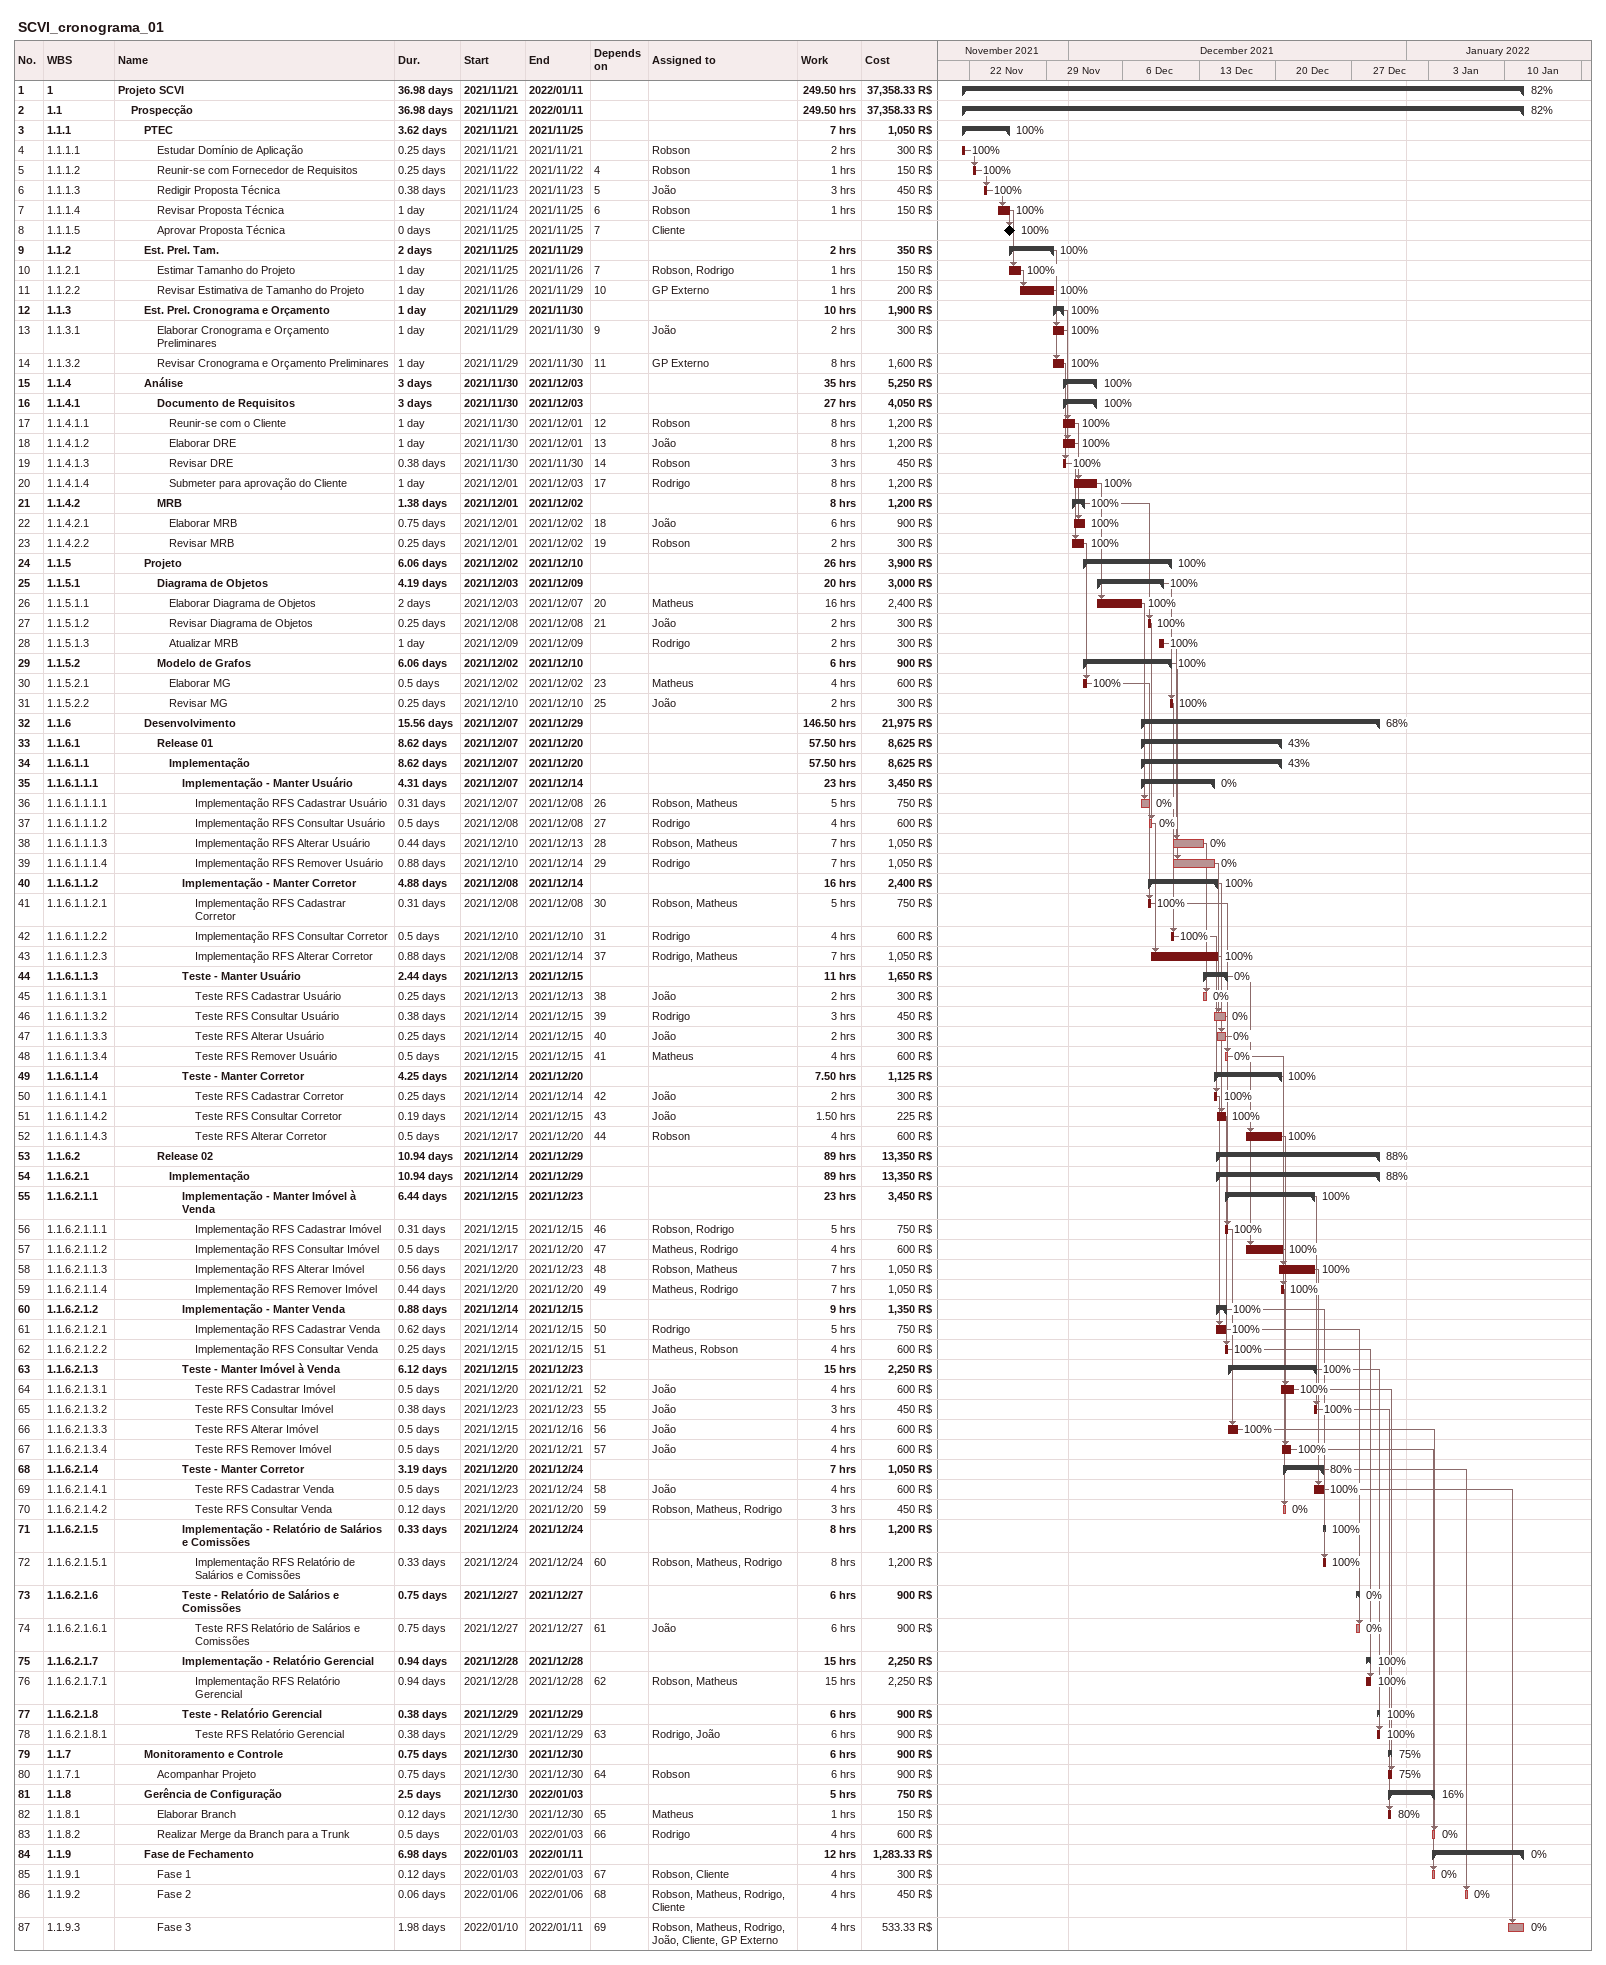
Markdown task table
SCVI_cronograma_01

| ID | WBS | Task | Duration | Start | Finish | Predecessors | Resources | % complete | Work (h) | Cost (R$) |
|---|---|---|---|---|---|---|---|---|---|---|
| 1 | 1 | **Projeto SCVI** | 36.98d | 2021-11-21 | 2022-01-11 |  |  | 82 | 249.50 | 37358.33 |
| 2 | 1.1 | **Prospecção** | 36.98d | 2021-11-21 | 2022-01-11 |  |  | 82 | 249.50 | 37358.33 |
| 3 | 1.1.1 | **PTEC** | 3.62d | 2021-11-21 | 2021-11-25 |  |  | 100 | 7 | 1050 |
| 4 | 1.1.1.1 | Estudar Domínio de Aplicação | 0.25d | 2021-11-21 | 2021-11-21 |  | Robson | 100 | 2 | 300 |
| 5 | 1.1.1.2 | Reunir-se com Fornecedor de Requisitos | 0.25d | 2021-11-22 | 2021-11-22 | 4 | Robson | 100 | 1 | 150 |
| 6 | 1.1.1.3 | Redigir Proposta Técnica | 0.38d | 2021-11-23 | 2021-11-23 | 5 | João | 100 | 3 | 450 |
| 7 | 1.1.1.4 | Revisar Proposta Técnica | 1d | 2021-11-24 | 2021-11-25 | 6 | Robson | 100 | 1 | 150 |
| 8 | 1.1.1.5 | Aprovar Proposta Técnica | 0d | 2021-11-25 | 2021-11-25 | 7 | Cliente | 100 |  |  |
| 9 | 1.1.2 | **Est. Prel. Tam.** | 2d | 2021-11-25 | 2021-11-29 |  |  | 100 | 2 | 350 |
| 10 | 1.1.2.1 | Estimar Tamanho do Projeto | 1d | 2021-11-25 | 2021-11-26 | 7 | Robson, Rodrigo | 100 | 1 | 150 |
| 11 | 1.1.2.2 | Revisar Estimativa de Tamanho do Projeto | 1d | 2021-11-26 | 2021-11-29 | 10 | GP Externo | 100 | 1 | 200 |
| 12 | 1.1.3 | **Est. Prel. Cronograma e Orçamento** | 1d | 2021-11-29 | 2021-11-30 |  |  | 100 | 10 | 1900 |
| 13 | 1.1.3.1 | Elaborar Cronograma e Orçamento Preliminares | 1d | 2021-11-29 | 2021-11-30 | 9 | João | 100 | 2 | 300 |
| 14 | 1.1.3.2 | Revisar Cronograma e Orçamento Preliminares | 1d | 2021-11-29 | 2021-11-30 | 11 | GP Externo | 100 | 8 | 1600 |
| 15 | 1.1.4 | **Análise** | 3d | 2021-11-30 | 2021-12-03 |  |  | 100 | 35 | 5250 |
| 16 | 1.1.4.1 | **Documento de Requisitos** | 3d | 2021-11-30 | 2021-12-03 |  |  | 100 | 27 | 4050 |
| 17 | 1.1.4.1.1 | Reunir-se com o Cliente | 1d | 2021-11-30 | 2021-12-01 | 12 | Robson | 100 | 8 | 1200 |
| 18 | 1.1.4.1.2 | Elaborar DRE | 1d | 2021-11-30 | 2021-12-01 | 13 | João | 100 | 8 | 1200 |
| 19 | 1.1.4.1.3 | Revisar DRE | 0.38d | 2021-11-30 | 2021-11-30 | 14 | Robson | 100 | 3 | 450 |
| 20 | 1.1.4.1.4 | Submeter para aprovação do Cliente | 1d | 2021-12-01 | 2021-12-03 | 17 | Rodrigo | 100 | 8 | 1200 |
| 21 | 1.1.4.2 | **MRB** | 1.38d | 2021-12-01 | 2021-12-02 |  |  | 100 | 8 | 1200 |
| 22 | 1.1.4.2.1 | Elaborar MRB | 0.75d | 2021-12-01 | 2021-12-02 | 18 | João | 100 | 6 | 900 |
| 23 | 1.1.4.2.2 | Revisar MRB | 0.25d | 2021-12-01 | 2021-12-02 | 19 | Robson | 100 | 2 | 300 |
| 24 | 1.1.5 | **Projeto** | 6.06d | 2021-12-02 | 2021-12-10 |  |  | 100 | 26 | 3900 |
| 25 | 1.1.5.1 | **Diagrama de Objetos** | 4.19d | 2021-12-03 | 2021-12-09 |  |  | 100 | 20 | 3000 |
| 26 | 1.1.5.1.1 | Elaborar Diagrama de Objetos | 2d | 2021-12-03 | 2021-12-07 | 20 | Matheus | 100 | 16 | 2400 |
| 27 | 1.1.5.1.2 | Revisar Diagrama de Objetos | 0.25d | 2021-12-08 | 2021-12-08 | 21 | João | 100 | 2 | 300 |
| 28 | 1.1.5.1.3 | Atualizar MRB | 1d | 2021-12-09 | 2021-12-09 |  | Rodrigo | 100 | 2 | 300 |
| 29 | 1.1.5.2 | **Modelo de Grafos** | 6.06d | 2021-12-02 | 2021-12-10 |  |  | 100 | 6 | 900 |
| 30 | 1.1.5.2.1 | Elaborar MG | 0.5d | 2021-12-02 | 2021-12-02 | 23 | Matheus | 100 | 4 | 600 |
| 31 | 1.1.5.2.2 | Revisar MG | 0.25d | 2021-12-10 | 2021-12-10 | 25 | João | 100 | 2 | 300 |
| 32 | 1.1.6 | **Desenvolvimento** | 15.56d | 2021-12-07 | 2021-12-29 |  |  | 68 | 146.50 | 21975 |
| 33 | 1.1.6.1 | **Release 01** | 8.62d | 2021-12-07 | 2021-12-20 |  |  | 43 | 57.50 | 8625 |
| 34 | 1.1.6.1.1 | **Implementação** | 8.62d | 2021-12-07 | 2021-12-20 |  |  | 43 | 57.50 | 8625 |
| 35 | 1.1.6.1.1.1 | **Implementação - Manter Usuário** | 4.31d | 2021-12-07 | 2021-12-14 |  |  | 0 | 23 | 3450 |
| 36 | 1.1.6.1.1.1.1 | Implementação RFS Cadastrar Usuário | 0.31d | 2021-12-07 | 2021-12-08 | 26 | Robson, Matheus | 0 | 5 | 750 |
| 37 | 1.1.6.1.1.1.2 | Implementação RFS Consultar Usuário | 0.5d | 2021-12-08 | 2021-12-08 | 27 | Rodrigo | 0 | 4 | 600 |
| 38 | 1.1.6.1.1.1.3 | Implementação RFS Alterar Usuário | 0.44d | 2021-12-10 | 2021-12-13 | 28 | Robson, Matheus | 0 | 7 | 1050 |
| 39 | 1.1.6.1.1.1.4 | Implementação RFS Remover Usuário | 0.88d | 2021-12-10 | 2021-12-14 | 29 | Rodrigo | 0 | 7 | 1050 |
| 40 | 1.1.6.1.1.2 | **Implementação - Manter Corretor** | 4.88d | 2021-12-08 | 2021-12-14 |  |  | 100 | 16 | 2400 |
| 41 | 1.1.6.1.1.2.1 | Implementação RFS Cadastrar Corretor | 0.31d | 2021-12-08 | 2021-12-08 | 30 | Robson, Matheus | 100 | 5 | 750 |
| 42 | 1.1.6.1.1.2.2 | Implementação RFS Consultar Corretor | 0.5d | 2021-12-10 | 2021-12-10 | 31 | Rodrigo | 100 | 4 | 600 |
| 43 | 1.1.6.1.1.2.3 | Implementação RFS Alterar Corretor | 0.88d | 2021-12-08 | 2021-12-14 | 37 | Rodrigo, Matheus | 100 | 7 | 1050 |
| 44 | 1.1.6.1.1.3 | **Teste - Manter Usuário** | 2.44d | 2021-12-13 | 2021-12-15 |  |  | 0 | 11 | 1650 |
| 45 | 1.1.6.1.1.3.1 | Teste RFS Cadastrar Usuário | 0.25d | 2021-12-13 | 2021-12-13 | 38 | João | 0 | 2 | 300 |
| 46 | 1.1.6.1.1.3.2 | Teste RFS Consultar Usuário | 0.38d | 2021-12-14 | 2021-12-15 | 39 | Rodrigo | 0 | 3 | 450 |
| 47 | 1.1.6.1.1.3.3 | Teste RFS Alterar Usuário | 0.25d | 2021-12-14 | 2021-12-15 | 40 | João | 0 | 2 | 300 |
| 48 | 1.1.6.1.1.3.4 | Teste RFS Remover Usuário | 0.5d | 2021-12-15 | 2021-12-15 | 41 | Matheus | 0 | 4 | 600 |
| 49 | 1.1.6.1.1.4 | **Teste - Manter Corretor** | 4.25d | 2021-12-14 | 2021-12-20 |  |  | 100 | 7.50 | 1125 |
| 50 | 1.1.6.1.1.4.1 | Teste RFS Cadastrar Corretor | 0.25d | 2021-12-14 | 2021-12-14 | 42 | João | 100 | 2 | 300 |
| 51 | 1.1.6.1.1.4.2 | Teste RFS Consultar Corretor | 0.19d | 2021-12-14 | 2021-12-15 | 43 | João | 100 | 1.50 | 225 |
| 52 | 1.1.6.1.1.4.3 | Teste RFS Alterar Corretor | 0.5d | 2021-12-17 | 2021-12-20 | 44 | Robson | 100 | 4 | 600 |
| 53 | 1.1.6.2 | **Release 02** | 10.94d | 2021-12-14 | 2021-12-29 |  |  | 88 | 89 | 13350 |
| 54 | 1.1.6.2.1 | **Implementação** | 10.94d | 2021-12-14 | 2021-12-29 |  |  | 88 | 89 | 13350 |
| 55 | 1.1.6.2.1.1 | **Implementação - Manter Imóvel à Venda** | 6.44d | 2021-12-15 | 2021-12-23 |  |  | 100 | 23 | 3450 |
| 56 | 1.1.6.2.1.1.1 | Implementação RFS Cadastrar Imóvel | 0.31d | 2021-12-15 | 2021-12-15 | 46 | Robson, Rodrigo | 100 | 5 | 750 |
| 57 | 1.1.6.2.1.1.2 | Implementação RFS Consultar Imóvel | 0.5d | 2021-12-17 | 2021-12-20 | 47 | Matheus, Rodrigo | 100 | 4 | 600 |
| 58 | 1.1.6.2.1.1.3 | Implementação RFS Alterar Imóvel | 0.56d | 2021-12-20 | 2021-12-23 | 48 | Robson, Matheus | 100 | 7 | 1050 |
| 59 | 1.1.6.2.1.1.4 | Implementação RFS Remover Imóvel | 0.44d | 2021-12-20 | 2021-12-20 | 49 | Matheus, Rodrigo | 100 | 7 | 1050 |
| 60 | 1.1.6.2.1.2 | **Implementação - Manter Venda** | 0.88d | 2021-12-14 | 2021-12-15 |  |  | 100 | 9 | 1350 |
| 61 | 1.1.6.2.1.2.1 | Implementação RFS Cadastrar Venda | 0.62d | 2021-12-14 | 2021-12-15 | 50 | Rodrigo | 100 | 5 | 750 |
| 62 | 1.1.6.2.1.2.2 | Implementação RFS Consultar Venda | 0.25d | 2021-12-15 | 2021-12-15 | 51 | Matheus, Robson | 100 | 4 | 600 |
| 63 | 1.1.6.2.1.3 | **Teste - Manter Imóvel à Venda** | 6.12d | 2021-12-15 | 2021-12-23 |  |  | 100 | 15 | 2250 |
| 64 | 1.1.6.2.1.3.1 | Teste RFS Cadastrar Imóvel | 0.5d | 2021-12-20 | 2021-12-21 | 52 | João | 100 | 4 | 600 |
| 65 | 1.1.6.2.1.3.2 | Teste RFS Consultar Imóvel | 0.38d | 2021-12-23 | 2021-12-23 | 55 | João | 100 | 3 | 450 |
| 66 | 1.1.6.2.1.3.3 | Teste RFS Alterar Imóvel | 0.5d | 2021-12-15 | 2021-12-16 | 56 | João | 100 | 4 | 600 |
| 67 | 1.1.6.2.1.3.4 | Teste RFS Remover Imóvel | 0.5d | 2021-12-20 | 2021-12-21 | 57 | João | 100 | 4 | 600 |
| 68 | 1.1.6.2.1.4 | **Teste - Manter Corretor** | 3.19d | 2021-12-20 | 2021-12-24 |  |  | 80 | 7 | 1050 |
| 69 | 1.1.6.2.1.4.1 | Teste RFS Cadastrar Venda | 0.5d | 2021-12-23 | 2021-12-24 | 58 | João | 100 | 4 | 600 |
| 70 | 1.1.6.2.1.4.2 | Teste RFS Consultar Venda | 0.12d | 2021-12-20 | 2021-12-20 | 59 | Robson, Matheus, Rodrigo | 0 | 3 | 450 |
| 71 | 1.1.6.2.1.5 | **Implementação - Relatório de Salários e Comissões** | 0.33d | 2021-12-24 | 2021-12-24 |  |  | 100 | 8 | 1200 |
| 72 | 1.1.6.2.1.5.1 | Implementação RFS Relatório de Salários e Comissões | 0.33d | 2021-12-24 | 2021-12-24 | 60 | Robson, Matheus, Rodrigo | 100 | 8 | 1200 |
| 73 | 1.1.6.2.1.6 | **Teste - Relatório de Salários e Comissões** | 0.75d | 2021-12-27 | 2021-12-27 |  |  | 0 | 6 | 900 |
| 74 | 1.1.6.2.1.6.1 | Teste RFS Relatório de Salários e Comissões | 0.75d | 2021-12-27 | 2021-12-27 | 61 | João | 0 | 6 | 900 |
| 75 | 1.1.6.2.1.7 | **Implementação - Relatório Gerencial** | 0.94d | 2021-12-28 | 2021-12-28 |  |  | 100 | 15 | 2250 |
| 76 | 1.1.6.2.1.7.1 | Implementação RFS Relatório Gerencial | 0.94d | 2021-12-28 | 2021-12-28 | 62 | Robson, Matheus | 100 | 15 | 2250 |
| 77 | 1.1.6.2.1.8 | **Teste - Relatório Gerencial** | 0.38d | 2021-12-29 | 2021-12-29 |  |  | 100 | 6 | 900 |
| 78 | 1.1.6.2.1.8.1 | Teste RFS Relatório Gerencial | 0.38d | 2021-12-29 | 2021-12-29 | 63 | Rodrigo, João | 100 | 6 | 900 |
| 79 | 1.1.7 | **Monitoramento e Controle** | 0.75d | 2021-12-30 | 2021-12-30 |  |  | 75 | 6 | 900 |
| 80 | 1.1.7.1 | Acompanhar Projeto | 0.75d | 2021-12-30 | 2021-12-30 | 64 | Robson | 75 | 6 | 900 |
| 81 | 1.1.8 | **Gerência de Configuração** | 2.5d | 2021-12-30 | 2022-01-03 |  |  | 16 | 5 | 750 |
| 82 | 1.1.8.1 | Elaborar Branch | 0.12d | 2021-12-30 | 2021-12-30 | 65 | Matheus | 80 | 1 | 150 |
| 83 | 1.1.8.2 | Realizar Merge da Branch para a Trunk | 0.5d | 2022-01-03 | 2022-01-03 | 66 | Rodrigo | 0 | 4 | 600 |
| 84 | 1.1.9 | **Fase de Fechamento** | 6.98d | 2022-01-03 | 2022-01-11 |  |  | 0 | 12 | 1283.33 |
| 85 | 1.1.9.1 | Fase 1 | 0.12d | 2022-01-03 | 2022-01-03 | 67 | Robson, Cliente | 0 | 4 | 300 |
| 86 | 1.1.9.2 | Fase 2 | 0.06d | 2022-01-06 | 2022-01-06 | 68 | Robson, Matheus, Rodrigo, Cliente | 0 | 4 | 450 |
| 87 | 1.1.9.3 | Fase 3 | 1.98d | 2022-01-10 | 2022-01-11 | 69 | Robson, Matheus, Rodrigo, João, Cliente, GP Externo | 0 | 4 | 533.33 |
